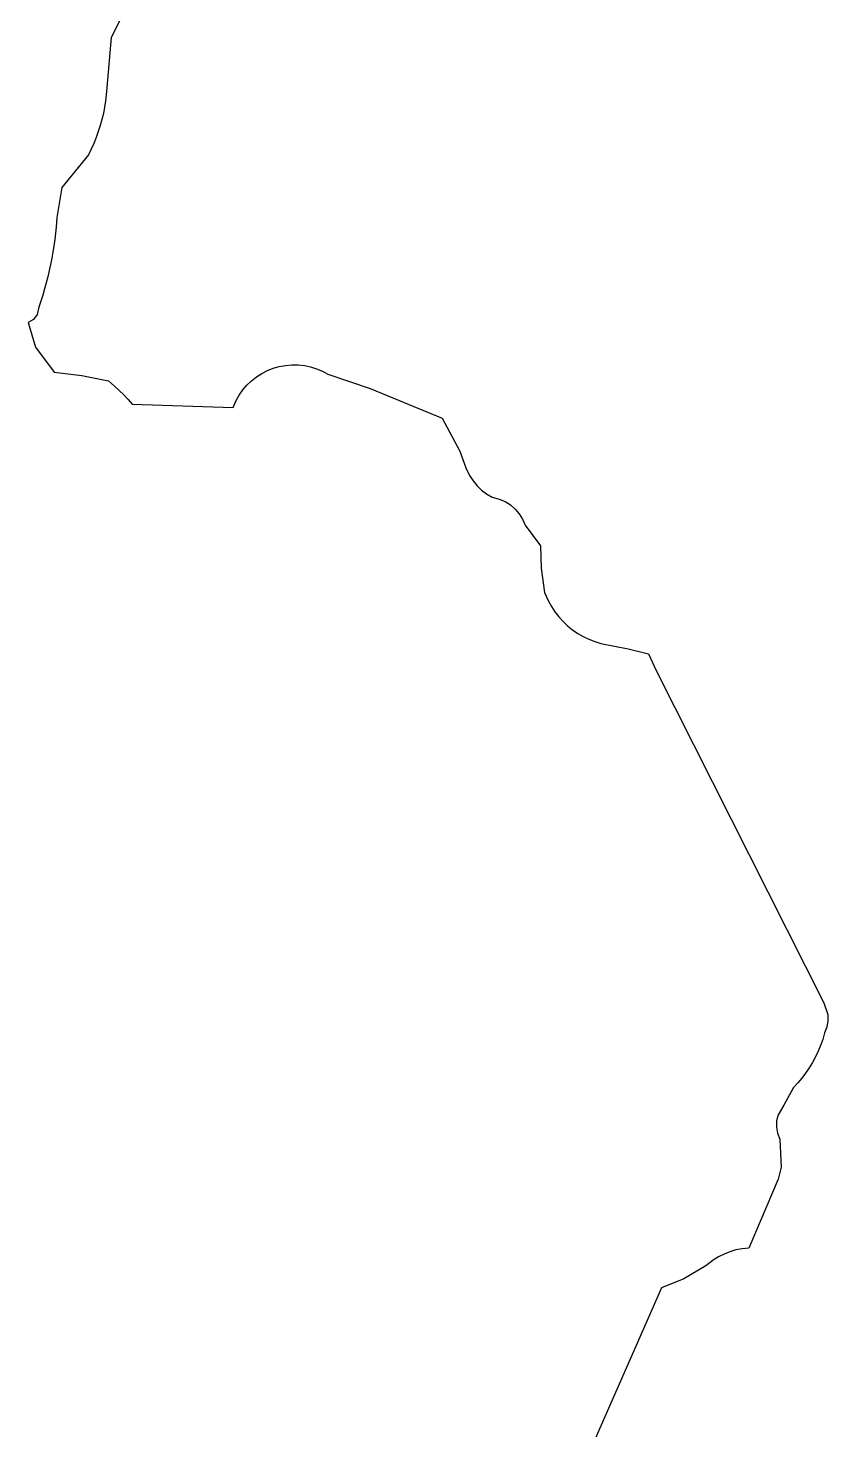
# Model space of a CAD drawing. Header units: metres. Extents: x 116000 to 284092, y 365136 to 804542.
# Drawn here: x 201042 to 203071, y 684742 to 688296 of the extents above; entities that cross this region are included whole.
import ezdxf

# ---------------------------------------------------------------- set-up
doc = ezdxf.new("R2010")
doc.units = ezdxf.units.M
doc.header["$LTSCALE"] = 0.075
doc.linetypes.add('LTP879', pattern=[200000, 200000, 0])
doc.layers.add('KAV YAROK', color=3, linetype='LTP879')

msp = doc.modelspace()

# ---------------------------------------------------------------- linework, layer by layer
at = {"layer": 'KAV YAROK'}
msp.add_lwpolyline([(201371.9, 688505.9), (201253.3, 688272.5), (201241.7, 688145.7), (201240.4, 688127.2), (201238.7, 688111.3), (201236.3, 688095.5), (201233.3, 688079.8), (201229.6, 688064.2), (201225.4, 688048.8), (201220.5, 688033.5), (201215.1, 688018.5), (201209, 688003.7), (201202.4, 687989.1), (201195.2, 687974.8), (201128.1, 687891.6), (201115.1, 687815.9), (201113.3, 687791.7), (201111.7, 687775.8), (201109.9, 687759.9), (201107.7, 687744.1), (201105.2, 687728.2), (201102.5, 687712.5), (201099.4, 687696.8), (201096.1, 687681.1), (201092.4, 687665.6), (201088.5, 687650.1), (201084.2, 687634.6), (201079.7, 687619.3), (201074.9, 687604), (201069.8, 687588.9), (201065.7, 687570.1), (201056, 687557.4), (201042.2, 687549.5), (201061.5, 687487.4), (201108.9, 687423.8), (201178.4, 687415.1), (201246.6, 687401.4), (201261.8, 687388.1), (201273.5, 687377.2), (201284.8, 687365.9), (201295.8, 687354.2), (201306.4, 687342.3), (201562.4, 687334.2), (201569.9, 687351.6), (201577.8, 687365.5), (201586.9, 687378.6), (201597.3, 687390.7), (201608.9, 687401.8), (201621.4, 687411.7), (201634.9, 687420.4), (201649.1, 687427.7), (201664, 687433.6), (201679.3, 687438), (201695, 687440.9), (201711, 687442.3), (201727, 687442.2), (201742.9, 687440.4), (201758.5, 687437.2), (201773.8, 687432.5), (201788.5, 687426.3), (201802.6, 687418.7), (201910.1, 687382.6), (202092.6, 687306.9), (202137.4, 687223.1), (202152.1, 687181.6), (202161.8, 687161.4), (202170.6, 687148.1), (202180.8, 687135.8), (202192.3, 687124.7), (202205, 687115), (202218.8, 687106.8), (202237.2, 687102.1), (202251.8, 687095.7), (202265.4, 687087.2), (202277.4, 687076.7), (202287.8, 687064.5), (202296.2, 687050.9), (202302.5, 687036.2), (202341.7, 686983.3), (202343.4, 686927.1), (202352, 686865.5), (202361.7, 686843.4), (202369.5, 686829.4), (202378.3, 686816.1), (202388.1, 686803.4), (202398.9, 686791.6), (202410.5, 686780.6), (202422.9, 686770.6), (202436.1, 686761.5), (202449.9, 686753.4), (202464.3, 686746.4), (202479.2, 686740.6), (202494.5, 686735.9), (202563.8, 686722.1), (202615.7, 686709.3), (202635, 686667.5), (203060.3, 685825.2), (203070.2, 685795.2), (203070.6, 685779.3), (203067.9, 685763.5), (203062.1, 685748.6), (203057.2, 685731.9), (203051.9, 685716.8), (203045.8, 685702), (203038.9, 685687.6), (203031.3, 685673.5), (203023, 685659.8), (203014, 685646.6), (203004.3, 685633.9), (202993.9, 685621.7), (202983, 685610), (202958.7, 685565.4), (202944.3, 685541.2), (202940.4, 685525.7), (202939.8, 685509.8), (202942.7, 685494.1), (202948.7, 685479.3), (202952.2, 685407.8), (202944.6, 685377.6), (202869.8, 685203.1), (202852.9, 685201.5), (202837.2, 685198.4), (202821.9, 685193.9), (202807, 685188), (202792.8, 685180.7), (202779.3, 685172), (202760.7, 685157.7), (202704.9, 685124.9), (202648.6, 685102.3), (202418.2, 684579.1)], dxfattribs=at)

doc.saveas('drawing.dxf')
